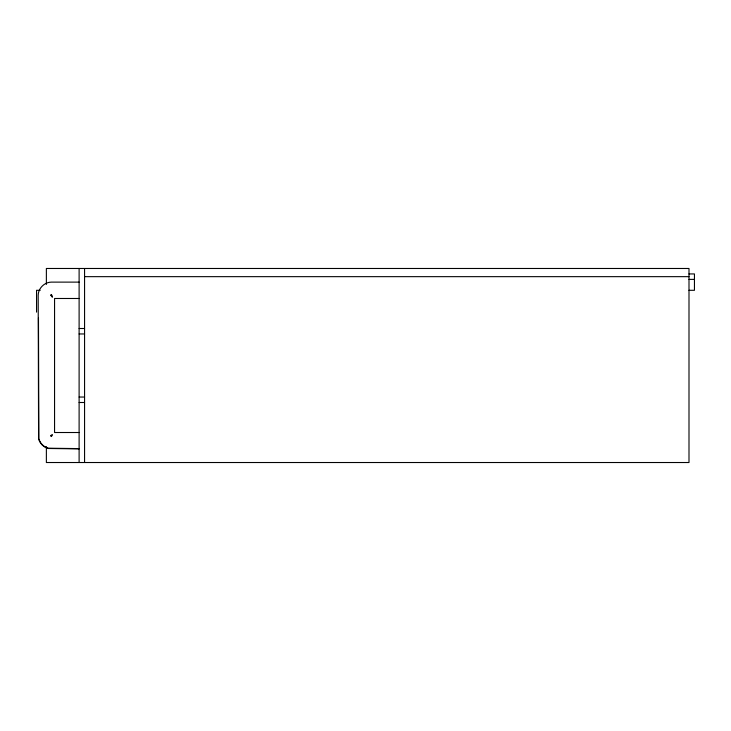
<?xml version="1.0" encoding="UTF-8"?>
<svg xmlns="http://www.w3.org/2000/svg" width="731" height="731" viewBox="0 0 731 731"><rect width="100%" height="100%" fill="white"/><g stroke="black" fill="none" stroke-linecap="round" stroke-linejoin="round"><path stroke-width="1.1" d="M52.212 296.146L50.549 295.415A1.325 1.325 0 0 1 51.49 294.474L52.294 297.389M688.995 273.933L694.45 273.933L694.45 290.298L688.995 290.298M84.568 276.656L688.995 276.656M688.995 279.388L694.45 279.388M79.112 282.12L51.289 282.12C44.372 282.239 38.314 288.306 38.186 295.223L38.588 438.792A13.715 13.715 0 0 0 48.283 448.487L79.112 448.88M40.223 290.298L36.55 290.298L36.55 312.128M79.112 298.486L54.56 298.486L54.56 432.514L79.112 432.514M79.112 328.502L84.568 328.502M79.112 333.957L84.568 333.957M79.112 397.043L84.568 397.043M79.112 402.498L84.568 402.498M79.112 448.606L48.356 448.213A13.432 13.432 0 0 1 38.853 438.719L38.469 317.83M84.568 268.478L84.568 462.522M79.112 268.478L79.112 462.522M46.373 284.45L46.373 268.478L688.995 268.478L688.995 462.522L46.373 462.522L46.373 446.55M52.212 434.863L51.49 436.526A1.325 1.325 0 0 1 50.549 435.585L52.212 434.863"/></g></svg>
